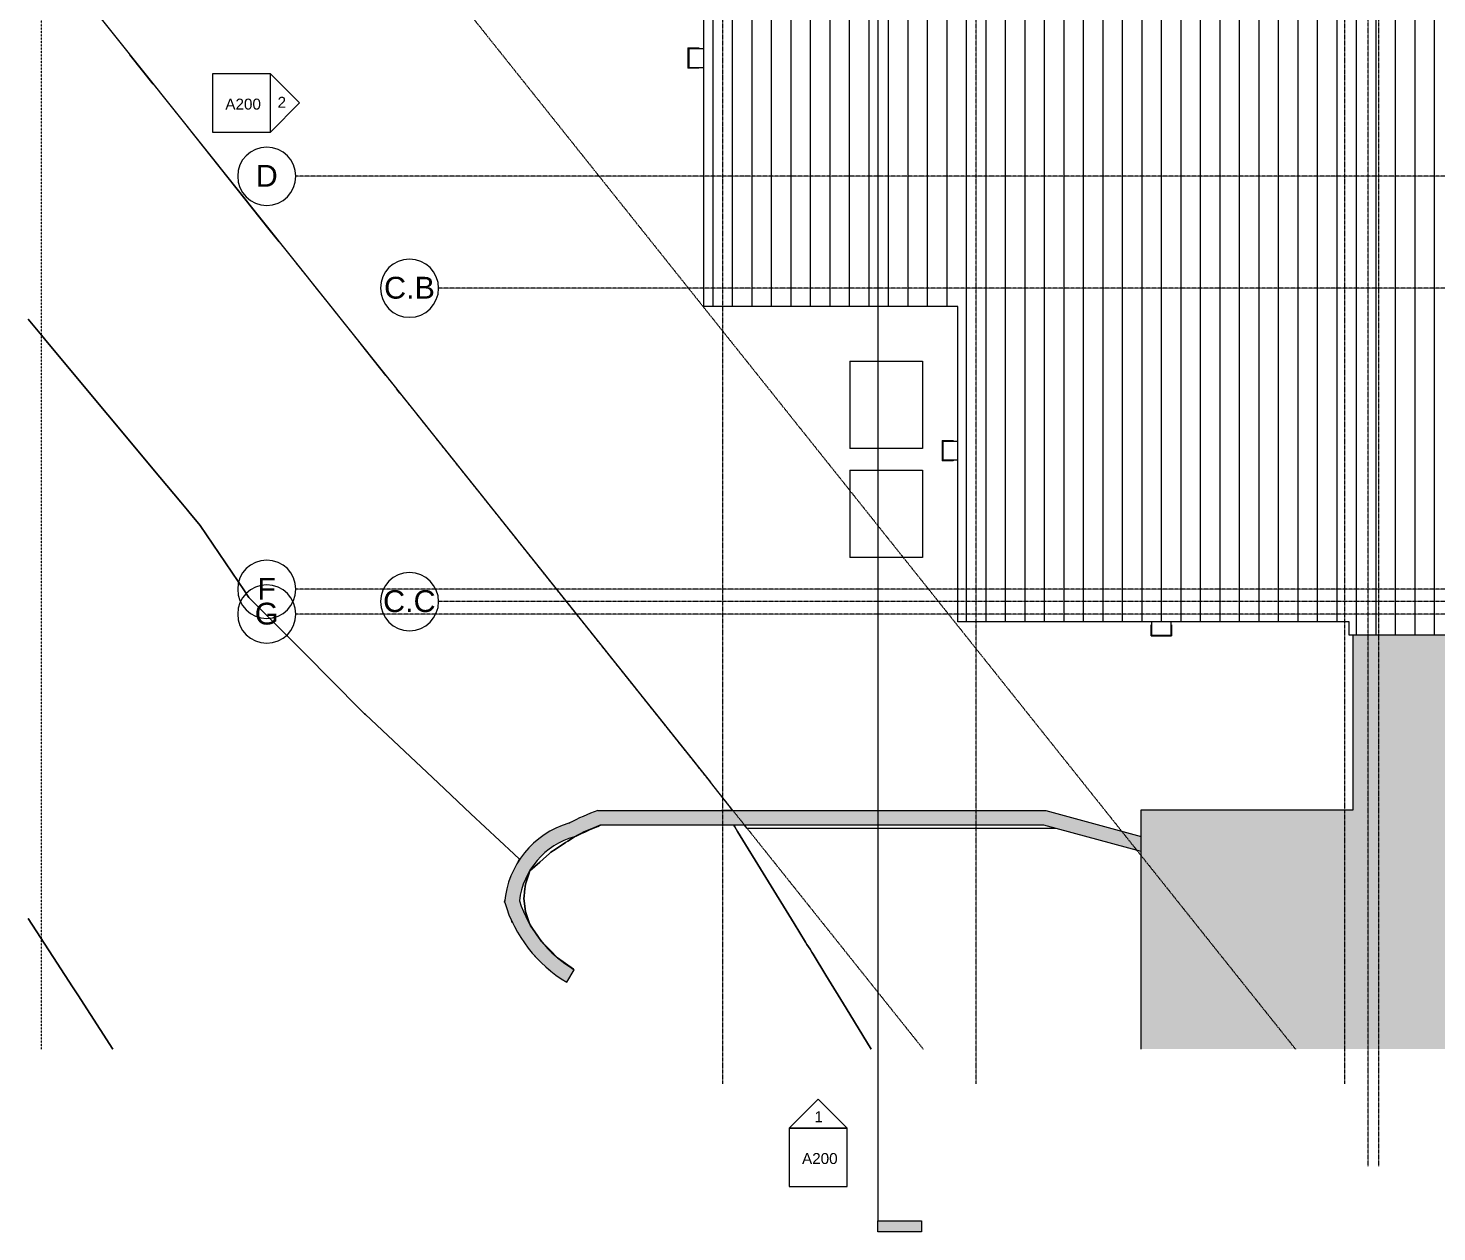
# Model space of a CAD drawing. Header units: inches. Extents: x -4141 to -1383, y 10291 to 12245.
# Drawn here: x -4135 to -2973, y 10291 to 11284 of the extents above; entities that cross this region are included whole.
import ezdxf

# ---------------------------------------------------------------- set-up
doc = ezdxf.new("R2010")
doc.units = ezdxf.units.IN
doc.header["$MEASUREMENT"] = 0
for name, pattern in [('Aligning Line 1_8_', [0.25, 0.125, -0.125]), ('Double Dash 3_8_', [1, 0.375, -0.125, 0.125, -0.125, 0.125, -0.125]), ('Grid Line 1_2_', [0.875, 0.5, -0.125, 0.125, -0.125])]:
    doc.linetypes.add(name, pattern=pattern)
for name, color, linetype, lineweight in [('A-ROOF', 132, 'Continuous', 13), ('A-ROOF-PATT', 132, 'Continuous', 13), ('C-BLDG-PADS', 91, 'Continuous', 13), ('C-PROP-LINE', 91, 'Double Dash 3_8_', 20), ('C-TOPO', 7, 'Continuous', 9), ('E-LITE-EQPM', 33, 'Continuous', 9), ('G-ANNO-SYMB', 111, 'Aligning Line 1_8_', 9), ('Q-SPCQ', 91, 'Continuous', 9), ('S-FNDN', 32, 'Continuous', 13), ('S-GRID', 1, 'Continuous', 9), ('S-GRID-IDEN', 1, 'Continuous', 9)]:
    doc.layers.add(name, color=color, linetype=linetype, lineweight=lineweight)
doc.styles.add('Arial', font='arial.ttf', dxfattribs={"height": 18})
doc.styles.add('Arial_1', font='arial.ttf', dxfattribs={"height": 9})

# ---------------------------------------------------------------- blocks, each defined once
blk = doc.blocks.new('Trash_Bin_3753 - 6-Yard Bin-1391954-FLOOR PLAN - ROOF PLAN')
at = {"layer": 'Q-SPCQ'}
for p, q in [((-36, -30), (-36, 30)), ((-36, 30), (36, 30)), ((36, 30), (36, -30)), ((-36, -30), (36, -30))]:
    blk.add_line(p, q, dxfattribs=at)
blk = doc.blocks.new('Pathway_Cooper_Streetworks_WKP_Pak_Glass - Pathway_Cooper_Streetworks_WKP_Pak_Glass-1556231-FLOOR PLAN - ROOF PLAN')
at = {"layer": 'E-LITE-EQPM'}
for p, q in [((-2785.6, 11783.3), (-2785.6, 11783.7)), ((-2768.8, 11783.7), (-2785.6, 11783.7)), ((-2785.6, 11774.6), (-2785.6, 11783.3)), ((-2768.8, 11783.3), (-2785.6, 11783.3)), ((-2785.1, 11782.9), (-2785.1, 11783)), ((-2769.3, 11783), (-2785.1, 11783)), ((-2785.1, 11770.6), (-2785.1, 11783)), ((-2769.3, 11783), (-2785.1, 11783)), ((-2785.1, 11774.7), (-2785.1, 11782.9)), ((-2785.1, 11782.9), (-2785.1, 11782.9)), ((-2769.3, 11783), (-2769.3, 11782.9)), ((-2769.3, 11783), (-2769.3, 11770.6)), ((-2769.3, 11782.9), (-2769.3, 11774.7)), ((-2769.3, 11782.9), (-2769.3, 11782.9)), ((-2768.8, 11783.7), (-2768.8, 11783.3)), ((-2768.8, 11783.3), (-2768.8, 11774.6)), ((-2785.1, 11774.6), (-2785.6, 11774.6)), ((-2785.1, 11774.7), (-2785.1, 11774.7)), ((-2769.3, 11774.7), (-2769.3, 11774.7)), ((-2768.8, 11774.6), (-2769.3, 11774.6))]:
    blk.add_line(p, q, dxfattribs=at)
blk = doc.blocks.new('Pathway_Cooper_Streetworks_WKP_Pak_Glass - Pathway_Cooper_Streetworks_WKP_Pak_Glass-V5-FLOOR PLAN - ROOF PLAN')
at = {"layer": 'E-LITE-EQPM'}
for p, q in [((-3208.4, 10783.1), (-3208.4, 10794.1)), ((-3192.6, 10794.1), (-3192.6, 10783.1)), ((-3208.9, 10782.8), (-3208.9, 10791.5)), ((-3208.9, 10791.5), (-3208.4, 10791.5)), ((-3208.9, 10782.8), (-3192.1, 10782.8)), ((-3208.9, 10782.4), (-3208.9, 10782.8)), ((-3208.9, 10782.4), (-3192.1, 10782.4)), ((-3208.5, 10783.2), (-3208.5, 10791.4)), ((-3208.5, 10791.4), (-3208.4, 10791.4)), ((-3208.5, 10783.2), (-3208.4, 10783.2)), ((-3208.5, 10783.1), (-3208.5, 10783.2)), ((-3208.5, 10783.1), (-3192.6, 10783.1)), ((-3208.4, 10783.1), (-3192.6, 10783.1)), ((-3192.6, 10791.5), (-3192.1, 10791.5)), ((-3192.6, 10791.4), (-3192.6, 10791.4)), ((-3192.6, 10791.4), (-3192.6, 10783.2)), ((-3192.6, 10783.2), (-3192.6, 10783.1)), ((-3192.6, 10783.2), (-3192.6, 10783.2)), ((-3192.1, 10791.5), (-3192.1, 10782.8)), ((-3192.1, 10782.8), (-3192.1, 10782.4))]:
    blk.add_line(p, q, dxfattribs=at)
blk = doc.blocks.new('Family - ___-1416994-FLOOR PLAN - ROOF PLAN')
at = {"layer": 'C-PROP-LINE'}
for p, q in [((-3862.7, 12101), (-4135, 11883.7)), ((-4135, 11366.8), (-3396.9, 10441.8))]:
    blk.add_line(p, q, dxfattribs=at)
blk = doc.blocks.new('Family - ___-1442676-FLOOR PLAN - ROOF PLAN')
at = {"layer": 'C-PROP-LINE'}
for p, q in [((-3747.3, 12101), (-4135, 11791.6)), ((-4135, 11751.5), (-3089.9, 10441.8))]:
    blk.add_line(p, q, dxfattribs=at)
blk = doc.blocks.new('Grid - Grid Head - Circle-50561-FLOOR PLAN - ROOF PLAN')
at = {"layer": 'S-GRID-IDEN'}
for start, end in [(360, 180), (180, 360)]:
    blk.add_arc((0, 0), 0.25, start, end, dxfattribs=at)
blk = doc.blocks.new('Elevation - Detail Number-151647-FLOOR PLAN - ROOF PLAN')
at = {"layer": 'G-ANNO-SYMB', "linetype": 'Continuous'}
for p, q in [((0.25, 0.25), (-0.25, 0.25)), ((-0.25, 0.25), (-0.25, -0.25)), ((0.25, -0.25), (0.25, 0.25)), ((-0.25, -0.25), (0.25, -0.25))]:
    blk.add_line(p, q, dxfattribs=at)
blk = doc.blocks.new('Elevation - Detail Number-151370-FLOOR PLAN - ROOF PLAN')
at = {"layer": 'G-ANNO-SYMB', "linetype": 'Continuous'}
for p, q in [((0, 0.25), (-0.25, 0)), ((0.25, 0), (0, 0.25)), ((-0.25, 0), (0.25, 0))]:
    blk.add_line(p, q, dxfattribs=at)
blk = doc.blocks.new('Section - 3_32_ x 3_8_-54337-FLOOR PLAN - ROOF PLAN')
at = {"layer": 'G-ANNO-SYMB', "linetype": 'Continuous'}
blk.add_hatch(color=256, dxfattribs=at).paths.add_polyline_path([(0, 0.375), (0, 0), (-0.09375, 0), (-0.09375, 0.375)], flags=0)
for p, q in [((0, 0.375), (-0.09375, 0.375)), ((-0.09375, 0.375), (-0.09375, 0)), ((0, 0), (0, 0.375)), ((-0.09375, 0), (0, 0))]:
    blk.add_line(p, q, dxfattribs=at)

msp = doc.modelspace()

# ---------------------------------------------------------------- hatches: boundary and pattern name
at = {"layer": 'A-ROOF'}
msp.add_hatch(color=254, dxfattribs=at).paths.add_polyline_path([(-2179.5, 10441.8), (-1938.6, 10441.8), (-1938.6, 10783), (-3042.2, 10783), (-3042.2, 10639), (-3217.2, 10639), (-3217.2, 10441.8), (-2807.3, 10441.8)], flags=0)
at = {"layer": 'A-ROOF-PATT', "lineweight": 9}
h = msp.add_hatch(dxfattribs=at)
h.set_pattern_fill('FP_1', color=256, style=0, pattern_type=2)
h.set_pattern_definition([(270, (0, 9.729), (16.082, 1e-15), [])])
h.paths.add_polyline_path([(-1585.5, 10783), (-1585.5, 11770.6), (-3105.5, 11770.6), (-3105.5, 11458.8), (-3577.8, 11458.8), (-3577.8, 11053.9), (-3368.2, 11053.9), (-3368.2, 10794.1), (-3045.5, 10794.1), (-3045.5, 10783), (-2143.4, 10783)], flags=0)
h.paths.add_polyline_path([(-1790.8, 11068.1), (-1799.2, 11068.1), (-1799.2, 11113.9), (-1739.8, 11113.9), (-1739.8, 11068.1), (-1780.4, 11068.1)], flags=0)
h.paths.add_polyline_path([(-1770, 11221.9), (-1799.2, 11221.9), (-1799.2, 11267.7), (-1739.8, 11267.7), (-1739.8, 11221.9)], flags=0)
h.paths.add_polyline_path([(-1790.8, 11375.7), (-1799.2, 11375.7), (-1799.2, 11421.5), (-1739.8, 11421.5), (-1739.8, 11375.7), (-1770, 11375.7)], flags=0)
at = {"layer": 'S-FNDN'}
for color, points in [(254, [(-3684.5, 10616.7), (-3677.5, 10620.3), (-3670.4, 10623.5), (-3663.1, 10626.4), (-3665.2, 10638.4), (-3673.3, 10635.3), (-3681.3, 10631.8), (-3689, 10627.9), (-3687.2, 10623.3)]), (7, [(-3297.4, 10626.4), (-3295.8, 10638.4), (-3665.2, 10638.4), (-3663.1, 10626.4), (-3305.2, 10626.4)]), (7, [(-3217.2, 10604.6), (-3217.2, 10617), (-3295.8, 10638.4), (-3297.4, 10626.4), (-3222.2, 10606)]), (254, [(-3742, 10562.7), (-3729.8, 10563.9), (-3729, 10569.1), (-3727.7, 10574.3), (-3726, 10579.2), (-3723.9, 10584.1), (-3721.4, 10588.7), (-3718.5, 10593.1), (-3715.1, 10597.4), (-3711.6, 10601.1), (-3707.7, 10604.6), (-3703.5, 10607.8), (-3699, 10610.7), (-3694.4, 10613.1), (-3689.5, 10615.1), (-3684.5, 10616.7), (-3689, 10627.9), (-3694.7, 10626), (-3700.1, 10623.6), (-3705.4, 10620.8), (-3710.4, 10617.6), (-3715.2, 10614), (-3719.6, 10610.1), (-3723.7, 10605.8), (-3727.5, 10601.2), (-3730.8, 10596.3), (-3733.8, 10591.1), (-3736.3, 10585.7), (-3738.5, 10580.2), (-3740.1, 10574.4), (-3741.3, 10568.6)]), (254, [(-3690.8, 10496.9), (-3684.6, 10507.2), (-3690.3, 10510.8), (-3695.8, 10514.8), (-3701.4, 10519.6), (-3705.8, 10523.8), (-3710.3, 10528.8), (-3714.5, 10534.1), (-3718.3, 10539.6), (-3721.9, 10545.5), (-3724.9, 10551.4), (-3727.6, 10557.6), (-3729.8, 10563.9), (-3742, 10562.7), (-3739.8, 10555.9), (-3737.1, 10549.3), (-3734.1, 10542.9), (-3730.6, 10536.7), (-3726.8, 10530.7), (-3722.6, 10524.9), (-3718.1, 10519.5), (-3713.2, 10514.3), (-3708, 10509.4), (-3702.5, 10504.9), (-3696.8, 10500.7)])]:
    msp.add_hatch(color=color, dxfattribs=at).paths.add_polyline_path(points, flags=0)

# ---------------------------------------------------------------- linework, layer by layer
at = {"layer": 'A-ROOF'}
for p, q in [((-3577.8, 11053.9), (-3577.8, 11458.8)), ((-3368.2, 11053.9), (-3577.8, 11053.9)), ((-3368.2, 10794.1), (-3368.2, 11053.9)), ((-3045.5, 10794.1), (-3368.2, 10794.1)), ((-3045.5, 10783), (-3045.5, 10794.1)), ((-1585.5, 10783), (-3045.5, 10783)), ((-3042.2, 10639), (-3042.2, 10783)), ((-3217.2, 10639), (-3042.2, 10639)), ((-3217.2, 10441.8), (-3217.2, 10639))]:
    msp.add_line(p, q, dxfattribs=at)
at = {"layer": 'C-BLDG-PADS', "lineweight": 9}
msp.add_line((-4093.3, 11314.6), (-3572.4, 10661.7), dxfattribs=at)
at = {"layer": 'C-TOPO'}
for p, q in [((-4031.8, 11237.4), (-4051.1, 11261.6)), ((-3936.2, 11117.6), (-4004, 11202.6)), ((-3928, 11107.3), (-3936.2, 11117.6)), ((-3919.6, 11096.9), (-3919.8, 11097.1)), ((-4135, 11043.5), (-4122.6, 11028.7)), ((-4122.6, 11028.7), (-4135, 11043.5)), ((-4122.6, 11028.7), (-4120.5, 11026.1)), ((-4120.5, 11026.1), (-4122.6, 11028.7)), ((-4120.5, 11026.1), (-4118.8, 11024.1)), ((-4118.8, 11024.1), (-4120.5, 11026.1)), ((-4118.8, 11024.1), (-4112.1, 11016.1)), ((-4112.1, 11016.1), (-4118.8, 11024.1)), ((-4112.1, 11016.1), (-4026.5, 10913.4)), ((-4026.5, 10913.4), (-4112.1, 11016.1)), ((-3839.9, 10997), (-3861, 11023.5)), ((-3828.4, 10982.5), (-3831.3, 10986.1)), ((-3826.4, 10980.1), (-3828.4, 10982.5)), ((-4026.5, 10913.4), (-4009.1, 10892.6)), ((-4009.1, 10892.6), (-4026.5, 10913.4)), ((-4009.1, 10892.6), (-4003.7, 10886.1)), ((-4003.7, 10886.1), (-4009.1, 10892.6)), ((-4003.7, 10886.1), (-4002.5, 10884.7)), ((-4002.5, 10884.7), (-4003.7, 10886.1)), ((-4002.5, 10884.7), (-3993.2, 10873.5)), ((-3993.2, 10873.5), (-4002.5, 10884.7)), ((-3993.2, 10873.5), (-3956.5, 10819.5)), ((-3956.5, 10819.5), (-3993.2, 10873.5)), ((-3956.5, 10819.5), (-3952.9, 10814.1)), ((-3952.9, 10814.1), (-3956.5, 10819.5)), ((-3952.9, 10814.1), (-3946.1, 10807.3)), ((-3946.1, 10807.3), (-3952.9, 10814.1)), ((-3946.1, 10807.3), (-3924.3, 10785.4)), ((-3924.3, 10785.4), (-3946.1, 10807.3)), ((-3924.3, 10785.4), (-3906.1, 10767.1)), ((-3906.1, 10767.1), (-3924.3, 10785.4)), ((-3906.1, 10767.1), (-3885.6, 10746.4)), ((-3885.6, 10746.4), (-3906.1, 10767.1)), ((-3885.6, 10746.4), (-3859.3, 10719.9)), ((-3859.3, 10719.9), (-3885.6, 10746.4)), ((-3859.3, 10719.9), (-3857.6, 10718.2)), ((-3857.6, 10718.2), (-3859.3, 10719.9)), ((-3857.6, 10718.2), (-3856.9, 10717.6)), ((-3856.9, 10717.6), (-3857.6, 10718.2)), ((-3856.9, 10717.6), (-3796.9, 10661.2)), ((-3796.9, 10661.2), (-3856.9, 10717.6)), ((-3796.9, 10661.2), (-3769.8, 10635.8)), ((-3769.8, 10635.8), (-3796.9, 10661.2)), ((-3553.8, 10638.5), (-3572.4, 10661.7)), ((-3769.8, 10635.8), (-3734.5, 10602.8)), ((-3734.5, 10602.8), (-3769.8, 10635.8)), ((-3554.1, 10638.4), (-3563.3, 10638.4)), ((-3563.3, 10638.4), (-3554.1, 10638.4)), ((-3553.8, 10638.4), (-3554.1, 10638.4)), ((-3554.1, 10638.4), (-3553.8, 10638.4)), ((-3553.8, 10638.4), (-3553.8, 10638.5)), ((-3688.5, 10628.2), (-3688.6, 10628.1)), ((-3688.6, 10628.1), (-3688.5, 10628.2)), ((-3688.3, 10628.3), (-3688.5, 10628.2)), ((-3688.5, 10628.2), (-3688.3, 10628.3)), ((-3683, 10617.4), (-3681.3, 10618.2)), ((-3681.3, 10618.2), (-3683, 10617.4)), ((-3681.3, 10618.2), (-3679.3, 10619.1)), ((-3679.3, 10619.1), (-3681.3, 10618.2)), ((-3679.3, 10619.1), (-3676.2, 10620.5)), ((-3676.2, 10620.5), (-3679.3, 10619.1)), ((-3676.2, 10620.5), (-3675.9, 10620.6)), ((-3675.9, 10620.6), (-3676.2, 10620.5)), ((-3675.9, 10620.6), (-3672, 10622.4)), ((-3672, 10622.4), (-3675.9, 10620.6)), ((-3672, 10622.4), (-3668.7, 10623.9)), ((-3668.7, 10623.9), (-3672, 10622.4)), ((-3668.7, 10623.9), (-3668, 10624.2)), ((-3668, 10624.2), (-3668.7, 10623.9)), ((-3668, 10624.2), (-3666.1, 10625.1)), ((-3666.1, 10625.1), (-3668, 10624.2)), ((-3666.1, 10625.1), (-3665.2, 10625.4)), ((-3665.2, 10625.4), (-3666.1, 10625.1)), ((-3665.2, 10625.4), (-3663.8, 10626.1)), ((-3663.8, 10626.1), (-3665.2, 10625.4)), ((-3663.8, 10626.1), (-3663.1, 10626.4)), ((-3663.1, 10626.4), (-3663.8, 10626.1)), ((-3553.1, 10626.4), (-3552.3, 10625)), ((-3552.3, 10625), (-3553.1, 10626.4)), ((-3552.3, 10625), (-3549.9, 10621.1)), ((-3549.9, 10621.1), (-3552.3, 10625)), ((-3549.9, 10621.1), (-3503.3, 10545.2)), ((-3503.3, 10545.2), (-3549.9, 10621.1)), ((-3542, 10623.6), (-3544.2, 10626.4)), ((-3539.8, 10623.6), (-3542, 10623.6)), ((-3539.6, 10623.6), (-3539.8, 10623.6)), ((-3539.1, 10623.6), (-3539.6, 10623.6)), ((-3534.2, 10623.6), (-3539.1, 10623.6)), ((-3515.5, 10623.6), (-3534.2, 10623.6)), ((-3507.7, 10623.6), (-3515.5, 10623.6)), ((-3499.3, 10623.6), (-3507.7, 10623.6)), ((-3498, 10623.6), (-3499.3, 10623.6)), ((-3497.3, 10623.6), (-3498, 10623.6)), ((-3495.8, 10623.6), (-3497.3, 10623.6)), ((-3486.5, 10623.6), (-3495.8, 10623.6)), ((-3472.3, 10623.6), (-3486.5, 10623.6)), ((-3468.8, 10623.6), (-3472.3, 10623.6)), ((-3462.7, 10623.6), (-3468.8, 10623.6)), ((-3451.4, 10623.6), (-3462.7, 10623.6)), ((-3437.5, 10623.6), (-3451.4, 10623.6)), ((-3430.9, 10623.6), (-3437.5, 10623.6)), ((-3428.5, 10623.6), (-3430.9, 10623.6)), ((-3422.5, 10623.6), (-3428.5, 10623.6)), ((-3417.6, 10623.6), (-3422.5, 10623.6)), ((-3404.3, 10623.6), (-3417.6, 10623.6)), ((-3395.3, 10623.6), (-3404.3, 10623.6)), ((-3387.8, 10623.6), (-3395.3, 10623.6)), ((-3387, 10623.6), (-3387.8, 10623.6)), ((-3383.3, 10623.6), (-3387, 10623.6)), ((-3382.1, 10623.6), (-3383.3, 10623.6)), ((-3380.2, 10623.6), (-3382.1, 10623.6)), ((-3368.1, 10623.6), (-3380.2, 10623.6)), ((-3345.5, 10623.6), (-3368.1, 10623.6)), ((-3344.2, 10623.6), (-3345.5, 10623.6)), ((-3344.1, 10623.6), (-3344.2, 10623.6)), ((-3342.1, 10623.6), (-3344.1, 10623.6)), ((-3341.3, 10623.6), (-3342.1, 10623.6)), ((-3316.6, 10623.6), (-3341.3, 10623.6)), ((-3305, 10623.6), (-3316.6, 10623.6)), ((-3300.3, 10623.6), (-3305, 10623.6)), ((-3294.8, 10623.6), (-3300.3, 10623.6)), ((-3289.6, 10623.6), (-3294.8, 10623.6)), ((-3289.1, 10623.6), (-3289.6, 10623.6)), ((-3287.1, 10623.6), (-3289.1, 10623.6)), ((-3700.3, 10606.4), (-3691.8, 10612)), ((-3691.8, 10612), (-3700.3, 10606.4)), ((-3691.8, 10612), (-3689.9, 10613.2)), ((-3689.9, 10613.2), (-3691.8, 10612)), ((-3689.9, 10613.2), (-3684.4, 10616.8)), ((-3684.4, 10616.8), (-3689.9, 10613.2)), ((-3684.3, 10616.8), (-3683, 10617.4)), ((-3683, 10617.4), (-3684.3, 10616.8)), ((-3734.5, 10602.8), (-3729.6, 10598.1)), ((-3729.8, 10598.3), (-3734.5, 10602.8)), ((-3729.8, 10598.3), (-3730.8, 10596.3)), ((-3730.8, 10596.3), (-3729.8, 10598.3)), ((-3729.6, 10598.1), (-3729.8, 10598.3)), ((-3721.2, 10588.6), (-3713.1, 10595.8)), ((-3713.1, 10595.8), (-3721.2, 10588.6)), ((-3713.1, 10595.8), (-3710.3, 10598.3)), ((-3710.3, 10598.3), (-3713.1, 10595.8)), ((-3710.3, 10598.3), (-3705, 10603.1)), ((-3705, 10603.1), (-3710.3, 10598.3)), ((-3705, 10603.1), (-3703.9, 10604.1)), ((-3703.9, 10604.1), (-3705, 10603.1)), ((-3703.9, 10604.1), (-3700.3, 10606.4)), ((-3700.3, 10606.4), (-3703.9, 10604.1)), ((-3724.9, 10577.8), (-3722.1, 10585.9)), ((-3722.1, 10585.9), (-3724.9, 10577.8)), ((-3722.1, 10585.9), (-3721.2, 10588.6)), ((-3721.2, 10588.6), (-3722.1, 10585.9)), ((-3725.6, 10571.6), (-3724.9, 10577.8)), ((-3724.9, 10577.8), (-3725.6, 10571.6)), ((-3741.8, 10564.2), (-3742.1, 10562.9)), ((-3742.1, 10562.9), (-3741.8, 10564.2)), ((-3742.1, 10562.9), (-3742, 10562.7)), ((-3742, 10562.7), (-3742.1, 10562.9)), ((-3726.1, 10566.5), (-3726, 10567.2)), ((-3726, 10567.2), (-3726.1, 10566.5)), ((-3726.1, 10565.9), (-3726.1, 10566.5)), ((-3726.1, 10566.5), (-3726.1, 10565.9)), ((-3724.9, 10555.2), (-3726.1, 10565.9)), ((-3726.1, 10565.9), (-3724.9, 10555.2)), ((-3726, 10567.2), (-3725.6, 10571.6)), ((-3725.6, 10571.6), (-3726, 10567.2)), ((-4111.2, 10512.7), (-4135, 10549.4)), ((-4135, 10549.4), (-4111.2, 10512.7)), ((-3721.3, 10544.5), (-3724.9, 10555.2)), ((-3724.9, 10555.2), (-3721.3, 10544.5)), ((-3736.3, 10547.5), (-3736, 10546.9)), ((-3736, 10546.9), (-3736.3, 10547.5)), ((-3736, 10546.9), (-3735.7, 10546.2)), ((-3735.7, 10546.2), (-3736, 10546.9)), ((-3714.6, 10534.8), (-3720.9, 10544)), ((-3720.9, 10544), (-3714.6, 10534.8)), ((-3503.3, 10545.2), (-3493.9, 10530)), ((-3493.9, 10530), (-3503.3, 10545.2)), ((-3728, 10532.6), (-3727.7, 10532)), ((-3727.7, 10532), (-3728, 10532.6)), ((-3727.7, 10532), (-3727.4, 10531.7)), ((-3727.4, 10531.7), (-3727.7, 10532)), ((-3711.6, 10530.4), (-3714.6, 10534.8)), ((-3714.6, 10534.8), (-3711.6, 10530.4)), ((-3707.5, 10526.2), (-3711, 10529.7)), ((-3711, 10529.7), (-3707.5, 10526.2)), ((-3703.8, 10522.4), (-3707.5, 10526.2)), ((-3707.5, 10526.2), (-3703.8, 10522.4)), ((-3493.9, 10530), (-3492.7, 10527.9)), ((-3492.7, 10527.9), (-3493.9, 10530)), ((-3492.7, 10527.9), (-3490.2, 10524)), ((-3490.2, 10524), (-3492.7, 10527.9)), ((-3717.4, 10518.8), (-3717.2, 10518.5)), ((-3717.2, 10518.5), (-3717.4, 10518.8)), ((-3717.2, 10518.5), (-3716.7, 10518)), ((-3716.7, 10518), (-3717.2, 10518.5)), ((-3699.3, 10517.8), (-3703.8, 10522.4)), ((-3703.8, 10522.4), (-3699.3, 10517.8)), ((-3685.2, 10507.6), (-3698.4, 10517)), ((-3698.4, 10517), (-3685.2, 10507.6)), ((-3490.2, 10524), (-3488.8, 10521.7)), ((-3488.8, 10521.7), (-3490.2, 10524)), ((-3488.8, 10521.7), (-3487.7, 10519.9)), ((-3487.7, 10519.9), (-3488.8, 10521.7)), ((-3487.7, 10519.9), (-3477.1, 10502.6)), ((-3477.1, 10502.6), (-3487.7, 10519.9)), ((-4098.4, 10493.1), (-4111.2, 10512.7)), ((-4111.2, 10512.7), (-4098.4, 10493.1)), ((-3705.3, 10507.2), (-3704.8, 10506.7)), ((-3704.8, 10506.7), (-3705.3, 10507.2)), ((-3704.8, 10506.7), (-3704.2, 10506.3)), ((-3704.2, 10506.3), (-3704.8, 10506.7)), ((-3684.6, 10507.2), (-3685.2, 10507.6)), ((-3685.2, 10507.6), (-3684.6, 10507.2)), ((-3477.1, 10502.6), (-3460.5, 10475.6)), ((-3460.5, 10475.6), (-3477.1, 10502.6)), ((-4094.1, 10486.5), (-4098.4, 10493.1)), ((-4098.4, 10493.1), (-4094.1, 10486.5)), ((-4065.1, 10441.8), (-4094.1, 10486.5)), ((-4094.1, 10486.5), (-4065.1, 10441.8)), ((-3460.5, 10475.6), (-3439.8, 10441.8)), ((-3439.8, 10441.8), (-3460.5, 10475.6))]:
    msp.add_line(p, q, dxfattribs=at)
at = {"layer": 'G-ANNO-SYMB', "linetype": 'Continuous'}
msp.add_line((-3434.2, 12017.7), (-3434.2, 10300.1), dxfattribs=at)
at = {"layer": 'G-ANNO-SYMB'}
msp.add_line((-4124.1, 10441.8), (-4124.1, 11927.3), dxfattribs=at)
at = {"layer": 'S-FNDN'}
for p, q in [((-3665.2, 10638.4), (-3295.8, 10638.4)), ((-3295.8, 10638.4), (-3217.2, 10617)), ((-3297.4, 10626.4), (-3663.1, 10626.4)), ((-3217.2, 10604.6), (-3297.4, 10626.4)), ((-3690.8, 10496.9), (-3684.6, 10507.2))]:
    msp.add_line(p, q, dxfattribs=at)
for centre, radius, start, end in [((-3610.9, 10482.6), 165, 109.2161, 118.2795), ((-3668, 10556.7), 74.3, 106.4774, 175.3373), ((-3610.9, 10482.6), 153, 109.9631, 118.7561), ((-3668, 10556.7), 62.3, 105.3646, 173.3034), ((-3632.4, 10595.2), 114.3, 196.5015, 239.3035), ((-3632.4, 10595.2), 102.3, 197.781, 239.3035)]:
    msp.add_arc(centre, radius, start, end, dxfattribs=at)
at = {"layer": 'S-GRID', "linetype": 'Grid Line 1_2_'}
for p, q in [((-3030, 10345.1), (-3030, 11973.4)), ((-3021.2, 10345.1), (-3021.2, 11973.4)), ((-3562.2, 10413.1), (-3562.2, 11842.3)), ((-3353.2, 10413.1), (-3353.2, 11842.3)), ((-3049.2, 10413.1), (-3049.2, 11842.3)), ((-1382.9, 11161.4), (-3914.2, 11161.4)), ((-1382.9, 11069.1), (-3796.5, 11069.1)), ((-1382.9, 10820.9), (-3914.2, 10820.9)), ((-1382.9, 10810.7), (-3796.5, 10810.7)), ((-1382.9, 10800.4), (-3914.2, 10800.4))]:
    msp.add_line(p, q, dxfattribs=at)

# ---------------------------------------------------------------- block references
at = {"layer": 'C-PROP-LINE'}
for name in ['Family - ___-1416994-FLOOR PLAN - ROOF PLAN', 'Family - ___-1442676-FLOOR PLAN - ROOF PLAN']:
    msp.add_blockref(name, (0, 0), dxfattribs=at)
at = {"layer": 'E-LITE-EQPM', "rotation": 90.00000000000053}
for p in [(8192.8, 14036), (8402.4, 13712.4)]:
    msp.add_blockref('Pathway_Cooper_Streetworks_WKP_Pak_Glass - Pathway_Cooper_Streetworks_WKP_Pak_Glass-1556231-FLOOR PLAN - ROOF PLAN', p, dxfattribs=at)
at = {"layer": 'E-LITE-EQPM'}
msp.add_blockref('Pathway_Cooper_Streetworks_WKP_Pak_Glass - Pathway_Cooper_Streetworks_WKP_Pak_Glass-V5-FLOOR PLAN - ROOF PLAN', (0, 0), dxfattribs=at)
at = {"layer": 'G-ANNO-SYMB', "linetype": 'Continuous', "xscale": 95.99999999999994, "yscale": 95.99999999999994, "zscale": 95.99999999999994}
for name, p in [('Elevation - Detail Number-151647-FLOOR PLAN - ROOF PLAN', (-3959.1, 11221.9)), ('Elevation - Detail Number-151370-FLOOR PLAN - ROOF PLAN', (-3483.5, 10376.5)), ('Elevation - Detail Number-151647-FLOOR PLAN - ROOF PLAN', (-3483.5, 10352.5))]:
    msp.add_blockref(name, p, dxfattribs=at)
at = {"layer": 'G-ANNO-SYMB', "linetype": 'Continuous', "extrusion": (0, 0, -1), "xscale": 95.99999999999994, "yscale": 95.99999999999994, "zscale": 95.99999999999994}
for name, p, rotation in [('Elevation - Detail Number-151370-FLOOR PLAN - ROOF PLAN', (3935.1, 11221.9), 90.00000000000038), ('Section - 3_32_ x 3_8_-54337-FLOOR PLAN - ROOF PLAN', (3434.2, 10300.1), 90.00000000000053)]:
    msp.add_blockref(name, p, dxfattribs=dict(at, rotation=rotation))
at = {"layer": 'Q-SPCQ', "rotation": 269.9999999999996}
for p in [(-3427.5, 10973), (-3427.5, 10883)]:
    msp.add_blockref('Trash_Bin_3753 - 6-Yard Bin-1391954-FLOOR PLAN - ROOF PLAN', p, dxfattribs=at)
at = {"layer": 'S-GRID-IDEN', "xscale": 95.99999999999994, "yscale": 95.99999999999994, "zscale": 95.99999999999994}
for p, rotation in [((-3938.2, 11161.4), 89.99999999999962), ((-3820.5, 11069.1), 89.99999999999964), ((-3938.2, 10820.9), 89.99999999999962), ((-3820.5, 10810.7), 89.99999999999964), ((-3938.2, 10800.4), 89.99999999999962)]:
    msp.add_blockref('Grid - Grid Head - Circle-50561-FLOOR PLAN - ROOF PLAN', p, dxfattribs=dict(at, rotation=rotation))

# ---------------------------------------------------------------- texts
at = {"layer": 'G-ANNO-SYMB', "linetype": 'Continuous', "char_height": 9, "attachment_point": 1, "style": 'Arial_1'}
for s, insert, width in [('A200', (-3972.4, 11225.4), 35.754), ('2', (-3929.3, 11226.9), 8.484), ('1', (-3486.6, 10390.4), 8.484), ('A200', (-3496.8, 10356), 35.754)]:
    msp.add_mtext(s, dxfattribs=dict(at, insert=insert, width=width))
at = {"layer": 'S-GRID-IDEN', "char_height": 18, "attachment_point": 1, "style": 'Arial'}
for s, insert, width in [('D', (-3947.3, 11170.8), 22.119), ('C.B', (-3841.5, 11078.5), 50.904), ('F', (-3946, 10830.3), 18.786), ('C.C', (-3842.3, 10820.1), 52.722), ('G', (-3948.1, 10809.8), 23.937)]:
    msp.add_mtext(s, dxfattribs=dict(at, insert=insert, width=width))

doc.saveas('drawing.dxf')
